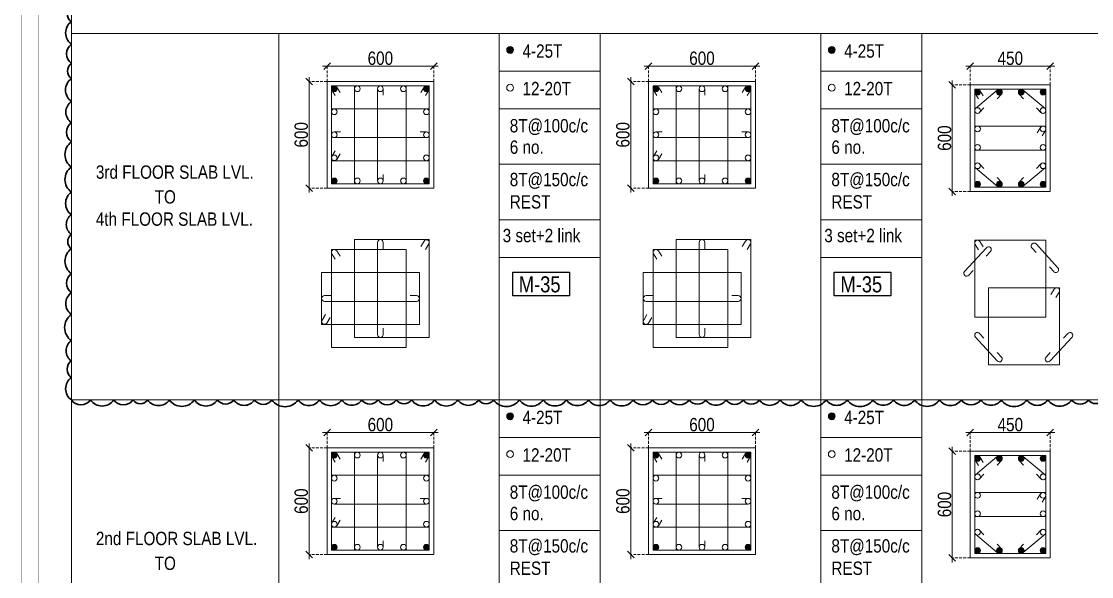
# Model space of a CAD drawing. Header units: millimetres. Extents: x 1112055 to 3390982, y -148532 to 766891.
# Drawn here: x 2078168 to 2102236, y 74417 to 86903 of the extents above; entities that cross this region are included whole.
import ezdxf
from ezdxf.enums import TextEntityAlignment as Align

# ---------------------------------------------------------------- set-up
doc = ezdxf.new("R2010")
doc.units = ezdxf.units.MM
doc.header["$PDMODE"] = 35
doc.header["$PDSIZE"] = -25
doc.linetypes.add('DASHED2', pattern=[0.375, 0.25, -0.125])
doc.linetypes.add('Hidden', pattern=[9.525, 6.35, -3.175])
for name, color, linetype, lineweight in [('B COL. SIZE DIM', 220, 'Continuous', 25), ('B COLSCH', 204, 'Continuous', 20), ('B COLUMN', 1, 'Hidden', 9), ('B STEEL', 34, 'Continuous', 15), ('B TITLE BLOCK', 250, 'Continuous', 0)]:
    doc.layers.add(name, color=color, linetype=linetype, lineweight=lineweight)
doc.layers.add('B TEXT', color=7, linetype='Continuous')
doc.styles.add('dim inside', font='romans.shx', dxfattribs={"width": 0.8, "height": 125})
doc.styles.add('SWINC', font='swissc.ttf')
doc.dimstyles.new('dim inside', dxfattribs={"dimtxt": 125, "dimasz": 100, "dimexe": 0, "dimexo": 0, "dimgap": 10, "dimtad": 0, "dimdec": 0, "dimzin": 0, "dimdsep": 46, "dimtxsty": 'dim inside', "dimblk": 'SMALL', "dimcen": 0.09, "dimadec": 0, "dimazin": 0, "dimtfac": 1, "dimtdec": 0, "dimtofl": 0, "dimtmove": 0, "dimatfit": 3, "dimfxl": 1, "dimtolj": 1, "dimtzin": 0, "dimarcsym": 2})

# ---------------------------------------------------------------- blocks, each defined once
blk = doc.blocks.new('_Oblique')
at = {"color": 0, "linetype": 'ByBlock', "lineweight": -2}
blk.add_line((-0.5, -0.5), (0.5, 0.5), dxfattribs=at)
blk = doc.blocks.new('*D3774')
at = {"layer": 'B COL. SIZE DIM', "color": 250, "lineweight": 9, "ltscale": 250, "transparency": 16777216}
blk.add_line((2084941, 77658), (2087541, 77658), dxfattribs=at)
at = {"layer": 'B COL. SIZE DIM', "color": 250, "linetype": 'DASHED2', "lineweight": 9, "ltscale": 250, "transparency": 16777216}
for p, q in [((2085041, 77313), (2085041, 77658)), ((2087441, 77313), (2087441, 77658))]:
    blk.add_line(p, q, dxfattribs=at)
at = {"layer": 'Defpoints', "color": 0, "transparency": 16777216}
for p in [(2087441, 77658), (2085041, 77313), (2087441, 77313)]:
    blk.add_point(p, dxfattribs=at)
at = {"layer": 'B COL. SIZE DIM', "color": 250, "lineweight": 9, "transparency": 16777216, "xscale": 150, "yscale": 150, "zscale": 150, "rotation": 180}
blk.add_blockref('_Oblique', (2085041, 77658), dxfattribs=at)
at = {"layer": 'B COL. SIZE DIM', "color": 250, "lineweight": 9, "transparency": 16777216, "xscale": 150, "yscale": 150, "zscale": 150}
blk.add_blockref('_Oblique', (2087441, 77658), dxfattribs=at)
at = {"layer": 'B COL. SIZE DIM', "color": 6, "transparency": 16777216, "insert": (2086241, 77833), "char_height": 300, "attachment_point": 5, "style": 'SWINC'}
blk.add_mtext('\\A1;600', dxfattribs=at)
blk = doc.blocks.new('*D3775')
at = {"layer": 'B COL. SIZE DIM', "color": 250, "lineweight": 9, "ltscale": 250, "transparency": 16777216}
blk.add_line((2084637, 77413), (2084637, 74813), dxfattribs=at)
at = {"layer": 'B COL. SIZE DIM', "color": 250, "linetype": 'DASHED2', "lineweight": 9, "ltscale": 250, "transparency": 16777216}
for p, q in [((2085041, 77313), (2084637, 77313)), ((2085041, 74913), (2084637, 74913))]:
    blk.add_line(p, q, dxfattribs=at)
at = {"layer": 'Defpoints', "color": 0, "transparency": 16777216}
for p in [(2085041, 77313), (2084637, 74913), (2085041, 74913)]:
    blk.add_point(p, dxfattribs=at)
at = {"layer": 'B COL. SIZE DIM', "color": 250, "lineweight": 9, "transparency": 16777216, "xscale": 150, "yscale": 150, "zscale": 150}
for p, rotation in [((2084637, 77313), 90), ((2084637, 74913), 270)]:
    blk.add_blockref('_Oblique', p, dxfattribs=dict(at, rotation=rotation))
at = {"layer": 'B COL. SIZE DIM', "color": 6, "transparency": 16777216, "insert": (2084462, 76113), "char_height": 300, "attachment_point": 5, "rotation": 90, "style": 'SWINC'}
blk.add_mtext('\\A1;600', dxfattribs=at)
blk = doc.blocks.new('*D3786')
at = {"layer": 'B COL. SIZE DIM', "color": 250, "lineweight": 9, "ltscale": 250, "transparency": 16777216}
blk.add_line((2092174, 77658), (2094774, 77658), dxfattribs=at)
at = {"layer": 'B COL. SIZE DIM', "color": 250, "linetype": 'DASHED2', "lineweight": 9, "ltscale": 250, "transparency": 16777216}
for p, q in [((2092274, 77313), (2092274, 77658)), ((2094674, 77313), (2094674, 77658))]:
    blk.add_line(p, q, dxfattribs=at)
at = {"layer": 'Defpoints', "color": 0, "transparency": 16777216}
for p in [(2094674, 77658), (2092274, 77313), (2094674, 77313)]:
    blk.add_point(p, dxfattribs=at)
at = {"layer": 'B COL. SIZE DIM', "color": 250, "lineweight": 9, "transparency": 16777216, "xscale": 150, "yscale": 150, "zscale": 150, "rotation": 180}
blk.add_blockref('_Oblique', (2092274, 77658), dxfattribs=at)
at = {"layer": 'B COL. SIZE DIM', "color": 250, "lineweight": 9, "transparency": 16777216, "xscale": 150, "yscale": 150, "zscale": 150}
blk.add_blockref('_Oblique', (2094674, 77658), dxfattribs=at)
at = {"layer": 'B COL. SIZE DIM', "color": 6, "transparency": 16777216, "insert": (2093474, 77833), "char_height": 300, "attachment_point": 5, "style": 'SWINC'}
blk.add_mtext('\\A1;600', dxfattribs=at)
blk = doc.blocks.new('*D3787')
at = {"layer": 'B COL. SIZE DIM', "color": 250, "lineweight": 9, "ltscale": 250, "transparency": 16777216}
blk.add_line((2091871, 77413), (2091871, 74813), dxfattribs=at)
at = {"layer": 'B COL. SIZE DIM', "color": 250, "linetype": 'DASHED2', "lineweight": 9, "ltscale": 250, "transparency": 16777216}
for p, q in [((2092274, 77313), (2091871, 77313)), ((2092274, 74913), (2091871, 74913))]:
    blk.add_line(p, q, dxfattribs=at)
at = {"layer": 'Defpoints', "color": 0, "transparency": 16777216}
for p in [(2092274, 77313), (2091871, 74913), (2092274, 74913)]:
    blk.add_point(p, dxfattribs=at)
at = {"layer": 'B COL. SIZE DIM', "color": 250, "lineweight": 9, "transparency": 16777216, "xscale": 150, "yscale": 150, "zscale": 150}
for p, rotation in [((2091871, 77313), 90), ((2091871, 74913), 270)]:
    blk.add_blockref('_Oblique', p, dxfattribs=dict(at, rotation=rotation))
at = {"layer": 'B COL. SIZE DIM', "color": 6, "transparency": 16777216, "insert": (2091696, 76113), "char_height": 300, "attachment_point": 5, "rotation": 90, "style": 'SWINC'}
blk.add_mtext('\\A1;600', dxfattribs=at)
blk = doc.blocks.new('*D3794')
at = {"layer": 'B COL. SIZE DIM', "color": 250, "lineweight": 9, "ltscale": 250, "transparency": 16777216}
blk.add_line((2099408, 77658), (2101408, 77658), dxfattribs=at)
at = {"layer": 'B COL. SIZE DIM', "color": 250, "linetype": 'DASHED2', "lineweight": 9, "ltscale": 250, "transparency": 16777216}
for p, q in [((2099508, 77238), (2099508, 77658)), ((2101308, 77238), (2101308, 77658))]:
    blk.add_line(p, q, dxfattribs=at)
at = {"layer": 'Defpoints', "color": 0, "transparency": 16777216}
for p in [(2101308, 77658), (2099508, 77238), (2101308, 77238)]:
    blk.add_point(p, dxfattribs=at)
at = {"layer": 'B COL. SIZE DIM', "color": 250, "lineweight": 9, "transparency": 16777216, "xscale": 150, "yscale": 150, "zscale": 150, "rotation": 180}
blk.add_blockref('_Oblique', (2099508, 77658), dxfattribs=at)
at = {"layer": 'B COL. SIZE DIM', "color": 250, "lineweight": 9, "transparency": 16777216, "xscale": 150, "yscale": 150, "zscale": 150}
blk.add_blockref('_Oblique', (2101308, 77658), dxfattribs=at)
at = {"layer": 'B COL. SIZE DIM', "color": 6, "transparency": 16777216, "insert": (2100408, 77833), "char_height": 300, "attachment_point": 5, "style": 'SWINC'}
blk.add_mtext('\\A1;450', dxfattribs=at)
blk = doc.blocks.new('*D3795')
at = {"layer": 'B COL. SIZE DIM', "color": 250, "lineweight": 9, "ltscale": 250, "transparency": 16777216}
blk.add_line((2099104, 77338), (2099104, 74738), dxfattribs=at)
at = {"layer": 'B COL. SIZE DIM', "color": 250, "linetype": 'DASHED2', "lineweight": 9, "ltscale": 250, "transparency": 16777216}
for p, q in [((2099508, 77238), (2099104, 77238)), ((2099508, 74838), (2099104, 74838))]:
    blk.add_line(p, q, dxfattribs=at)
at = {"layer": 'Defpoints', "color": 0, "transparency": 16777216}
for p in [(2099508, 77238), (2099104, 74838), (2099508, 74838)]:
    blk.add_point(p, dxfattribs=at)
at = {"layer": 'B COL. SIZE DIM', "color": 250, "lineweight": 9, "transparency": 16777216, "xscale": 150, "yscale": 150, "zscale": 150}
for p, rotation in [((2099104, 77238), 90), ((2099104, 74838), 270)]:
    blk.add_blockref('_Oblique', p, dxfattribs=dict(at, rotation=rotation))
at = {"layer": 'B COL. SIZE DIM', "color": 6, "transparency": 16777216, "insert": (2098929, 76038), "char_height": 300, "attachment_point": 5, "rotation": 90, "style": 'SWINC'}
blk.add_mtext('\\A1;600', dxfattribs=at)
blk = doc.blocks.new('*D3612')
at = {"layer": 'B COL. SIZE DIM', "color": 250, "lineweight": 9, "ltscale": 250, "transparency": 16777216}
blk.add_line((2084941, 85898), (2087541, 85898), dxfattribs=at)
at = {"layer": 'B COL. SIZE DIM', "color": 250, "linetype": 'DASHED2', "lineweight": 9, "ltscale": 250, "transparency": 16777216}
for p, q in [((2085041, 85553), (2085041, 85898)), ((2087441, 85553), (2087441, 85898))]:
    blk.add_line(p, q, dxfattribs=at)
at = {"layer": 'Defpoints', "color": 0, "transparency": 16777216}
for p in [(2087441, 85898), (2085041, 85553), (2087441, 85553)]:
    blk.add_point(p, dxfattribs=at)
at = {"layer": 'B COL. SIZE DIM', "color": 250, "lineweight": 9, "transparency": 16777216, "xscale": 150, "yscale": 150, "zscale": 150, "rotation": 180}
blk.add_blockref('_Oblique', (2085041, 85898), dxfattribs=at)
at = {"layer": 'B COL. SIZE DIM', "color": 250, "lineweight": 9, "transparency": 16777216, "xscale": 150, "yscale": 150, "zscale": 150}
blk.add_blockref('_Oblique', (2087441, 85898), dxfattribs=at)
at = {"layer": 'B COL. SIZE DIM', "color": 6, "transparency": 16777216, "insert": (2086241, 86073), "char_height": 300, "attachment_point": 5, "style": 'SWINC'}
blk.add_mtext('\\A1;600', dxfattribs=at)
blk = doc.blocks.new('*D3613')
at = {"layer": 'B COL. SIZE DIM', "color": 250, "lineweight": 9, "ltscale": 250, "transparency": 16777216}
blk.add_line((2084637, 85653), (2084637, 83053), dxfattribs=at)
at = {"layer": 'B COL. SIZE DIM', "color": 250, "linetype": 'DASHED2', "lineweight": 9, "ltscale": 250, "transparency": 16777216}
for p, q in [((2085041, 85553), (2084637, 85553)), ((2085041, 83153), (2084637, 83153))]:
    blk.add_line(p, q, dxfattribs=at)
at = {"layer": 'Defpoints', "color": 0, "transparency": 16777216}
for p in [(2085041, 85553), (2084637, 83153), (2085041, 83153)]:
    blk.add_point(p, dxfattribs=at)
at = {"layer": 'B COL. SIZE DIM', "color": 250, "lineweight": 9, "transparency": 16777216, "xscale": 150, "yscale": 150, "zscale": 150}
for p, rotation in [((2084637, 85553), 90), ((2084637, 83153), 270)]:
    blk.add_blockref('_Oblique', p, dxfattribs=dict(at, rotation=rotation))
at = {"layer": 'B COL. SIZE DIM', "color": 6, "transparency": 16777216, "insert": (2084462, 84353), "char_height": 300, "attachment_point": 5, "rotation": 90, "style": 'SWINC'}
blk.add_mtext('\\A1;600', dxfattribs=at)
blk = doc.blocks.new('*D3614')
at = {"layer": 'B COL. SIZE DIM', "color": 250, "lineweight": 9, "ltscale": 250, "transparency": 16777216}
blk.add_line((2092174, 85898), (2094774, 85898), dxfattribs=at)
at = {"layer": 'B COL. SIZE DIM', "color": 250, "linetype": 'DASHED2', "lineweight": 9, "ltscale": 250, "transparency": 16777216}
for p, q in [((2092274, 85553), (2092274, 85898)), ((2094674, 85553), (2094674, 85898))]:
    blk.add_line(p, q, dxfattribs=at)
at = {"layer": 'Defpoints', "color": 0, "transparency": 16777216}
for p in [(2094674, 85898), (2092274, 85553), (2094674, 85553)]:
    blk.add_point(p, dxfattribs=at)
at = {"layer": 'B COL. SIZE DIM', "color": 250, "lineweight": 9, "transparency": 16777216, "xscale": 150, "yscale": 150, "zscale": 150, "rotation": 180}
blk.add_blockref('_Oblique', (2092274, 85898), dxfattribs=at)
at = {"layer": 'B COL. SIZE DIM', "color": 250, "lineweight": 9, "transparency": 16777216, "xscale": 150, "yscale": 150, "zscale": 150}
blk.add_blockref('_Oblique', (2094674, 85898), dxfattribs=at)
at = {"layer": 'B COL. SIZE DIM', "color": 6, "transparency": 16777216, "insert": (2093474, 86073), "char_height": 300, "attachment_point": 5, "style": 'SWINC'}
blk.add_mtext('\\A1;600', dxfattribs=at)
blk = doc.blocks.new('*D3615')
at = {"layer": 'B COL. SIZE DIM', "color": 250, "lineweight": 9, "ltscale": 250, "transparency": 16777216}
blk.add_line((2091871, 85653), (2091871, 83053), dxfattribs=at)
at = {"layer": 'B COL. SIZE DIM', "color": 250, "linetype": 'DASHED2', "lineweight": 9, "ltscale": 250, "transparency": 16777216}
for p, q in [((2092274, 85553), (2091871, 85553)), ((2092274, 83153), (2091871, 83153))]:
    blk.add_line(p, q, dxfattribs=at)
at = {"layer": 'Defpoints', "color": 0, "transparency": 16777216}
for p in [(2092274, 85553), (2091871, 83153), (2092274, 83153)]:
    blk.add_point(p, dxfattribs=at)
at = {"layer": 'B COL. SIZE DIM', "color": 250, "lineweight": 9, "transparency": 16777216, "xscale": 150, "yscale": 150, "zscale": 150}
for p, rotation in [((2091871, 85553), 90), ((2091871, 83153), 270)]:
    blk.add_blockref('_Oblique', p, dxfattribs=dict(at, rotation=rotation))
at = {"layer": 'B COL. SIZE DIM', "color": 6, "transparency": 16777216, "insert": (2091696, 84353), "char_height": 300, "attachment_point": 5, "rotation": 90, "style": 'SWINC'}
blk.add_mtext('\\A1;600', dxfattribs=at)
blk = doc.blocks.new('*D3616')
at = {"layer": 'B COL. SIZE DIM', "color": 250, "lineweight": 9, "ltscale": 250, "transparency": 16777216}
blk.add_line((2099408, 85898), (2101408, 85898), dxfattribs=at)
at = {"layer": 'B COL. SIZE DIM', "color": 250, "linetype": 'DASHED2', "lineweight": 9, "ltscale": 250, "transparency": 16777216}
for p, q in [((2099508, 85478), (2099508, 85898)), ((2101308, 85478), (2101308, 85898))]:
    blk.add_line(p, q, dxfattribs=at)
at = {"layer": 'Defpoints', "color": 0, "transparency": 16777216}
for p in [(2101308, 85898), (2099508, 85478), (2101308, 85478)]:
    blk.add_point(p, dxfattribs=at)
at = {"layer": 'B COL. SIZE DIM', "color": 250, "lineweight": 9, "transparency": 16777216, "xscale": 150, "yscale": 150, "zscale": 150, "rotation": 180}
blk.add_blockref('_Oblique', (2099508, 85898), dxfattribs=at)
at = {"layer": 'B COL. SIZE DIM', "color": 250, "lineweight": 9, "transparency": 16777216, "xscale": 150, "yscale": 150, "zscale": 150}
blk.add_blockref('_Oblique', (2101308, 85898), dxfattribs=at)
at = {"layer": 'B COL. SIZE DIM', "color": 6, "transparency": 16777216, "insert": (2100408, 86073), "char_height": 300, "attachment_point": 5, "style": 'SWINC'}
blk.add_mtext('\\A1;450', dxfattribs=at)
blk = doc.blocks.new('*D3617')
at = {"layer": 'B COL. SIZE DIM', "color": 250, "lineweight": 9, "ltscale": 250, "transparency": 16777216}
blk.add_line((2099104, 85578), (2099104, 82978), dxfattribs=at)
at = {"layer": 'B COL. SIZE DIM', "color": 250, "linetype": 'DASHED2', "lineweight": 9, "ltscale": 250, "transparency": 16777216}
for p, q in [((2099508, 85478), (2099104, 85478)), ((2099508, 83078), (2099104, 83078))]:
    blk.add_line(p, q, dxfattribs=at)
at = {"layer": 'Defpoints', "color": 0, "transparency": 16777216}
for p in [(2099508, 85478), (2099104, 83078), (2099508, 83078)]:
    blk.add_point(p, dxfattribs=at)
at = {"layer": 'B COL. SIZE DIM', "color": 250, "lineweight": 9, "transparency": 16777216, "xscale": 150, "yscale": 150, "zscale": 150}
for p, rotation in [((2099104, 85478), 90), ((2099104, 83078), 270)]:
    blk.add_blockref('_Oblique', p, dxfattribs=dict(at, rotation=rotation))
at = {"layer": 'B COL. SIZE DIM', "color": 6, "transparency": 16777216, "insert": (2098929, 84278), "char_height": 300, "attachment_point": 5, "rotation": 90, "style": 'SWINC'}
blk.add_mtext('\\A1;600', dxfattribs=at)

msp = doc.modelspace()

# ---------------------------------------------------------------- hatches: boundary and pattern name
at = {"layer": 'B STEEL', "lineweight": 9, "ltscale": 0.5}
h = msp.add_hatch(color=34, dxfattribs=at)
edge = h.paths.add_edge_path()
edge.add_arc((2089159.3, 86262), 76.8, 0, 360)
h = msp.add_hatch(color=34, dxfattribs=at)
edge = h.paths.add_edge_path()
edge.add_arc((2096392.8, 86262), 76.8, 0, 360)
h = msp.add_hatch(color=34, dxfattribs=at)
edge = h.paths.add_edge_path()
edge.add_arc((2085204.9, 85388.8), 64, 0, 360)
h = msp.add_hatch(color=34, dxfattribs=at)
edge = h.paths.add_edge_path()
edge.add_arc((2087276.9, 85388.8), 64, 180, 540, ccw=False)
h = msp.add_hatch(color=34, dxfattribs=at)
edge = h.paths.add_edge_path()
edge.add_arc((2092438.4, 85388.8), 64, 0, 360)
h = msp.add_hatch(color=34, dxfattribs=at)
edge = h.paths.add_edge_path()
edge.add_arc((2094510.4, 85388.8), 64, 180, 540, ccw=False)
h = msp.add_hatch(color=34, dxfattribs=at)
edge = h.paths.add_edge_path()
edge.add_arc((2099672, 85313.8), 64, 0, 360)
h = msp.add_hatch(color=34, dxfattribs=at)
edge = h.paths.add_edge_path()
edge.add_arc((2100162.6, 85313.8), 64, 180, 540, ccw=False)
h = msp.add_hatch(color=34, dxfattribs=at)
edge = h.paths.add_edge_path()
edge.add_arc((2100653.3, 85313.8), 64, 180, 540, ccw=False)
h = msp.add_hatch(color=34, dxfattribs=at)
edge = h.paths.add_edge_path()
edge.add_arc((2101144, 85313.8), 64, 180, 540, ccw=False)
h = msp.add_hatch(color=34, dxfattribs=at)
edge = h.paths.add_edge_path()
edge.add_arc((2085204.9, 83316.8), 64, 0, 360, ccw=False)
h = msp.add_hatch(color=34, dxfattribs=at)
edge = h.paths.add_edge_path()
edge.add_arc((2087276.9, 83316.8), 64, -180, 180)
h = msp.add_hatch(color=34, dxfattribs=at)
edge = h.paths.add_edge_path()
edge.add_arc((2092438.4, 83316.8), 64, 0, 360, ccw=False)
h = msp.add_hatch(color=34, dxfattribs=at)
edge = h.paths.add_edge_path()
edge.add_arc((2094510.4, 83316.8), 64, -180, 180)
h = msp.add_hatch(color=34, dxfattribs=at)
edge = h.paths.add_edge_path()
edge.add_arc((2099672, 83241.8), 64, 0, 360, ccw=False)
h = msp.add_hatch(color=34, dxfattribs=at)
edge = h.paths.add_edge_path()
edge.add_arc((2100162.6, 83241.8), 64, -180, 180)
h = msp.add_hatch(color=34, dxfattribs=at)
edge = h.paths.add_edge_path()
edge.add_arc((2100653.3, 83241.8), 64, -180, 180)
h = msp.add_hatch(color=34, dxfattribs=at)
edge = h.paths.add_edge_path()
edge.add_arc((2101144, 83241.8), 64, -180, 180)
h = msp.add_hatch(color=34, dxfattribs=at)
edge = h.paths.add_edge_path()
edge.add_arc((2089159.3, 78022.1), 76.8, 0, 360)
h = msp.add_hatch(color=34, dxfattribs=at)
edge = h.paths.add_edge_path()
edge.add_arc((2096392.8, 78022.1), 76.8, 0, 360)
h = msp.add_hatch(color=34, dxfattribs=at)
edge = h.paths.add_edge_path()
edge.add_arc((2085204.9, 77148.9), 64, 0, 360)
h = msp.add_hatch(color=34, dxfattribs=at)
edge = h.paths.add_edge_path()
edge.add_arc((2087276.9, 77148.9), 64, 180, 540, ccw=False)
h = msp.add_hatch(color=34, dxfattribs=at)
edge = h.paths.add_edge_path()
edge.add_arc((2092438.4, 77148.9), 64, 0, 360)
h = msp.add_hatch(color=34, dxfattribs=at)
edge = h.paths.add_edge_path()
edge.add_arc((2094510.4, 77148.9), 64, 180, 540, ccw=False)
h = msp.add_hatch(color=34, dxfattribs=at)
edge = h.paths.add_edge_path()
edge.add_arc((2099672, 77073.9), 64, 0, 360)
h = msp.add_hatch(color=34, dxfattribs=at)
edge = h.paths.add_edge_path()
edge.add_arc((2100162.6, 77073.9), 64, 180, 540, ccw=False)
h = msp.add_hatch(color=34, dxfattribs=at)
edge = h.paths.add_edge_path()
edge.add_arc((2100653.3, 77073.9), 64, 180, 540, ccw=False)
h = msp.add_hatch(color=34, dxfattribs=at)
edge = h.paths.add_edge_path()
edge.add_arc((2101144, 77073.9), 64, 180, 540, ccw=False)
h = msp.add_hatch(color=34, dxfattribs=at)
edge = h.paths.add_edge_path()
edge.add_arc((2085204.9, 75077), 64, 0, 360, ccw=False)
h = msp.add_hatch(color=34, dxfattribs=at)
edge = h.paths.add_edge_path()
edge.add_arc((2087276.9, 75077), 64, -180, 180)
h = msp.add_hatch(color=34, dxfattribs=at)
edge = h.paths.add_edge_path()
edge.add_arc((2092438.4, 75077), 64, 0, 360, ccw=False)
h = msp.add_hatch(color=34, dxfattribs=at)
edge = h.paths.add_edge_path()
edge.add_arc((2094510.4, 75077), 64, -180, 180)
h = msp.add_hatch(color=34, dxfattribs=at)
edge = h.paths.add_edge_path()
edge.add_arc((2099672, 75002), 64, 0, 360, ccw=False)
h = msp.add_hatch(color=34, dxfattribs=at)
edge = h.paths.add_edge_path()
edge.add_arc((2100162.6, 75002), 64, -180, 180)
h = msp.add_hatch(color=34, dxfattribs=at)
edge = h.paths.add_edge_path()
edge.add_arc((2100653.3, 75002), 64, -180, 180)
h = msp.add_hatch(color=34, dxfattribs=at)
edge = h.paths.add_edge_path()
edge.add_arc((2101144, 75002), 64, -180, 180)

# ---------------------------------------------------------------- linework, layer by layer
at = {"color": 2, "lineweight": 30}
msp.add_lwpolyline([(2102484.6, 78390.4, -0.5205671), (2102166.2, 78390.4, -0.5205671), (2101790.9, 78390.4, -0.5205671), (2101250.6, 78390.4, -0.5205671), (2100778.7, 78390.4, -0.5205671), (2100206, 78390.4, -0.5205671), (2099744.2, 78390.4, -0.5205671), (2099307.6, 78390.4, -0.5205671), (2098815.2, 78390.4, -0.5205671), (2098258, 78390.4, -0.5205671), (2097781.2, 78390.4, -0.5205671), (2097320, 78390.4, -0.5205671), (2096739.9, 78390.4, -0.5205671), (2096265.3, 78390.4, -0.5205671), (2095706.6, 78390.4, -0.5205671), (2095230.5, 78390.4, -0.5205671), (2094763.6, 78390.4, -0.5205671), (2094402.4, 78390.4, -0.5205671), (2094017.3, 78390.4, -0.5205671), (2093557.9, 78390.4, -0.5205671), (2093186.1, 78390.4, -0.5205671), (2092753.8, 78390.4, -0.5205671), (2092359.2, 78390.4, -0.5205671), (2091927.8, 78390.4, -0.5205671), (2091408, 78390.4, -0.5205671), (2090919.1, 78390.4, -0.5205671), (2090424.6, 78390.4, -0.5205671), (2089905.7, 78390.4, -0.5205671), (2089365.9, 78390.4, -0.5205671), (2088786.9, 78390.4, -0.5205671), (2088452.4, 78390.4, -0.5205671), (2087985.5, 78390.4, -0.5205671), (2087460.9, 78390.4, -0.5205671), (2086944.4, 78390.4, -0.5205671), (2086601.4, 78390.4, -0.5205671), (2086184.4, 78390.4, -0.5205671), (2085824.2, 78390.4, -0.5205671), (2085372.9, 78390.4, -0.5205671), (2084874.8, 78390.4, -0.5205671), (2084391, 78390.4, -0.5205671), (2083801.7, 78390.4, -0.5205671), (2083413, 78390.4, -0.5205671), (2082940.3, 78390.4, -0.5205671), (2082580, 78390.4, -0.5205671), (2082055.9, 78390.4, -0.5205671), (2081497.9, 78390.4, -0.5205671), (2081005.1, 78390.4, -0.5205671), (2080676.1, 78390.4, -0.5205671), (2080246.6, 78390.4, -0.5205671), (2079720.8, 78390.4, -0.5205671), (2079293.2, 78390.4, -0.5205671), (2079293.2, 78893.7, -0.5205671), (2079293.2, 79266.2, -0.5205671), (2079293.2, 79724.2, -0.5205671), (2079293.2, 80312.4, -0.5205671), (2079293.2, 80803.6, -0.5205671), (2079293.2, 81229.6, -0.5205671), (2079293.2, 81790.1, -0.5205671), (2079293.2, 82113, -0.5205671), (2079293.2, 82557.4, -0.5205671), (2079293.2, 83064, -0.5205671), (2079293.2, 83627.7, -0.5205671), (2079293.2, 84193.9, -0.5205671), (2079293.2, 84625.1, -0.5205671), (2079293.2, 85104.8, -0.5205671), (2079293.2, 85616.3, -0.5205671), (2079293.2, 85959.3, -0.5205671), (2079293.2, 86392.1, -0.5205671), (2079293.2, 86894.8, -0.5205671), (2079293.2, 87264.2, -0.5205671)], format="xyb", dxfattribs=at)
at = {"layer": 'B COLSCH', "color": 250, "lineweight": 0}
for p, q in [((2079293.2, 87949.3), (2079293.2, 21698.7)), ((2079293.2, 86630.3), (2221391.2, 86630.3)), ((2083953.8, 86630.3), (2083953.8, 21698.7)), ((2088913, 86630.3), (2088913, 28951.4)), ((2091187.4, 86630.3), (2091187.4, 21698.7)), ((2096146.5, 86630.3), (2096146.5, 28951.4)), ((2098420.9, 86630.3), (2098420.9, 21698.7)), ((2088913, 85785.3), (2091187.4, 85785.3)), ((2096146.5, 85785.3), (2098420.9, 85785.3)), ((2088913, 84940.3), (2091187.4, 84940.3)), ((2096146.5, 84940.3), (2098420.9, 84940.3)), ((2088913, 83690.5), (2091187.4, 83690.5)), ((2096146.5, 83690.5), (2098420.9, 83690.5)), ((2088913, 82440.7), (2091187.4, 82440.7)), ((2096146.5, 82440.7), (2098420.9, 82440.7)), ((2088913, 81595.7), (2091187.4, 81595.7)), ((2096146.5, 81595.7), (2098420.9, 81595.7)), ((2079293.2, 78390.4), (2221391.2, 78390.4)), ((2088913, 77545.4), (2091187.4, 77545.4)), ((2096146.5, 77545.4), (2098420.9, 77545.4)), ((2088913, 76700.4), (2091187.4, 76700.4)), ((2096146.5, 76700.4), (2098420.9, 76700.4)), ((2088913, 75450.7), (2091187.4, 75450.7)), ((2096146.5, 75450.7), (2098420.9, 75450.7))]:
    msp.add_line(p, q, dxfattribs=at)
at = {"layer": 'B COLUMN', "color": 1, "linetype": 'ByBlock', "lineweight": 20}
for points in [[(2085040.9, 83152.8), (2087440.9, 83152.8), (2087440.9, 85552.8), (2085040.9, 85552.8)], [(2092274.4, 83152.8), (2094674.4, 83152.8), (2094674.4, 85552.8), (2092274.4, 85552.8)], [(2099508, 83077.8), (2101308, 83077.8), (2101308, 85477.8), (2099508, 85477.8)], [(2085040.9, 74913), (2087440.9, 74913), (2087440.9, 77313), (2085040.9, 77313)], [(2092274.4, 74913), (2094674.4, 74913), (2094674.4, 77313), (2092274.4, 77313)], [(2099508, 74838), (2101308, 74838), (2101308, 77238), (2099508, 77238)]]:
    msp.add_lwpolyline(points, close=True, dxfattribs=at)
at = {"layer": 'B STEEL', "color": 34, "lineweight": 9, "ltscale": 0.5}
for points in [[(2085225.1, 85233.7), (2085150.4, 85355.2, -1), (2085259.4, 85422.3), (2085334.2, 85300.9)], [(2086304.9, 83459.5), (2086304.9, 83316.8, -1), (2086176.9, 83316.8), (2086176.9, 85388.8, -1), (2086304.9, 85388.8), (2086304.9, 85246.1)], [(2087256.6, 85233.7), (2087331.4, 85355.2, 1), (2087222.3, 85422.3), (2087147.6, 85300.9)], [(2092458.7, 85233.7), (2092383.9, 85355.2, -1), (2092493, 85422.3), (2092567.7, 85300.9)], [(2093538.4, 83459.5), (2093538.4, 83316.8, -1), (2093410.4, 83316.8), (2093410.4, 85388.8, -1), (2093538.4, 85388.8), (2093538.4, 85246.1)], [(2094490.2, 85233.7), (2094564.9, 85355.2, 1), (2094455.9, 85422.3), (2094381.1, 85300.9)], [(2099692.2, 85158.7), (2099617.5, 85280.2, -1), (2099726.5, 85347.3), (2099801.3, 85225.9)], [(2099815.6, 84961.2), (2099719.1, 84856.1, -1), (2099624.8, 84942.7), (2100115.5, 85357.1, -1), (2100209.8, 85270.5), (2100113.3, 85165.4)], [(2101000.3, 84961.2), (2101096.8, 84856.1, 1), (2101191.1, 84942.7), (2100700.5, 85357.1, 1), (2100606.1, 85270.5), (2100702.6, 85165.4)], [(2101123.7, 84330), (2101198.5, 84451.4, 1), (2101089.4, 84518.5), (2101014.7, 84397.1)], [(2087134.2, 84416.8), (2087276.9, 84416.8, -1), (2087276.9, 84288.8), (2085204.9, 84288.8, -1), (2085204.9, 84416.8), (2085347.5, 84416.8)], [(2094367.8, 84416.8), (2094510.4, 84416.8, -1), (2094510.4, 84288.8), (2092438.4, 84288.8, -1), (2092438.4, 84416.8), (2092581.1, 84416.8)], [(2085225.1, 83989.8), (2085150.4, 83868.4, 1), (2085259.4, 83801.3), (2085334.2, 83922.7)], [(2092458.7, 83989.8), (2092383.9, 83868.4, 1), (2092493, 83801.3), (2092567.7, 83922.7)], [(2099815.6, 83594.4), (2099719.1, 83699.5, 1), (2099624.8, 83612.9), (2100115.5, 83198.5, 1), (2100209.8, 83285.1), (2100113.3, 83390.2)], [(2101000.3, 83594.4), (2101096.8, 83699.5, -1), (2101191.1, 83612.9), (2100700.5, 83198.5, -1), (2100606.1, 83285.1), (2100702.6, 83390.2)], [(2086304.9, 80001.7), (2086304.9, 79859, -1), (2086176.9, 79859), (2086176.9, 81931, -1), (2086304.9, 81931), (2086304.9, 81788.4)], [(2087256.6, 81776), (2087331.4, 81897.4, 1), (2087222.3, 81964.6), (2087147.6, 81843.1)], [(2093538.4, 80001.7), (2093538.4, 79859, -1), (2093410.4, 79859), (2093410.4, 81931, -1), (2093538.4, 81931), (2093538.4, 81788.4)], [(2094490.2, 81776), (2094564.9, 81897.4, 1), (2094455.9, 81964.6), (2094381.1, 81843.1)], [(2099570.3, 81298), (2099473.8, 81192.9, -1), (2099379.5, 81279.5), (2099870.2, 81813.9, -1), (2099964.5, 81727.3), (2099868, 81622.2)], [(2099692.2, 81762.9), (2099617.5, 81884.4, -1), (2099726.5, 81951.5), (2099801.3, 81830)], [(2101288.1, 81381.7), (2101384.5, 81276.6, 1), (2101478.9, 81363.2), (2100988.2, 81897.6, 1), (2100893.9, 81811), (2100990.4, 81705.9)], [(2085225.1, 81552.9), (2085150.4, 81674.4, -1), (2085259.4, 81741.5), (2085334.2, 81620)], [(2092458.7, 81552.9), (2092383.9, 81674.4, -1), (2092493, 81741.5), (2092567.7, 81620)], [(2101432.3, 80694.1), (2101507, 80815.6, 1), (2101398, 80882.7), (2101323.2, 80761.2)], [(2086912.9, 80736), (2087055.6, 80736, -1), (2087055.6, 80607.9), (2084983.6, 80607.9, -1), (2084983.6, 80736), (2085126.3, 80736)], [(2094146.5, 80736), (2094289.1, 80736, -1), (2094289.1, 80607.9), (2092217.2, 80607.9, -1), (2092217.2, 80736), (2092359.8, 80736)], [(2085003.9, 80309), (2084929.1, 80187.5, 1), (2085038.1, 80120.4), (2085112.9, 80241.9)], [(2092237.4, 80309), (2092162.6, 80187.5, 1), (2092271.7, 80120.4), (2092346.5, 80241.9)], [(2099815.6, 79782.3), (2099719.1, 79887.3, 1), (2099624.8, 79800.7), (2100115.5, 79266.3, 1), (2100209.8, 79352.9), (2100113.3, 79458)], [(2101605.8, 79782.3), (2101702.3, 79887.3, -1), (2101796.6, 79800.7), (2101306, 79266.3, -1), (2101211.7, 79352.9), (2101308.1, 79458)], [(2085225.1, 76993.9), (2085150.4, 77115.4, -1), (2085259.4, 77182.5), (2085334.2, 77061)], [(2086304.9, 75219.6), (2086304.9, 75077, -1), (2086176.9, 75077), (2086176.9, 77148.9, -1), (2086304.9, 77148.9), (2086304.9, 77006.3)], [(2087256.6, 76993.9), (2087331.4, 77115.4, 1), (2087222.3, 77182.5), (2087147.6, 77061)], [(2092458.7, 76993.9), (2092383.9, 77115.4, -1), (2092493, 77182.5), (2092567.7, 77061)], [(2093538.4, 75219.6), (2093538.4, 75077, -1), (2093410.4, 75077), (2093410.4, 77148.9, -1), (2093538.4, 77148.9), (2093538.4, 77006.3)], [(2094490.2, 76993.9), (2094564.9, 77115.4, 1), (2094455.9, 77182.5), (2094381.1, 77061)], [(2099692.2, 76918.9), (2099617.5, 77040.4, -1), (2099726.5, 77107.5), (2099801.3, 76986)], [(2099815.6, 76721.3), (2099719.1, 76616.2, -1), (2099624.8, 76702.8), (2100115.5, 77117.2, -1), (2100209.8, 77030.6), (2100113.3, 76925.6)], [(2101000.3, 76721.3), (2101096.8, 76616.2, 1), (2101191.1, 76702.8), (2100700.5, 77117.2, 1), (2100606.1, 77030.6), (2100702.6, 76925.6)], [(2101123.7, 76090.1), (2101198.5, 76211.6, 1), (2101089.4, 76278.7), (2101014.7, 76157.2)], [(2087134.2, 76177), (2087276.9, 76177, -1), (2087276.9, 76048.9), (2085204.9, 76048.9, -1), (2085204.9, 76177), (2085347.5, 76177)], [(2094367.8, 76177), (2094510.4, 76177, -1), (2094510.4, 76048.9), (2092438.4, 76048.9, -1), (2092438.4, 76177), (2092581.1, 76177)], [(2085225.1, 75750), (2085150.4, 75628.5, 1), (2085259.4, 75561.4), (2085334.2, 75682.9)], [(2092458.7, 75750), (2092383.9, 75628.5, 1), (2092493, 75561.4), (2092567.7, 75682.9)], [(2099815.6, 75354.6), (2099719.1, 75459.7, 1), (2099624.8, 75373.1), (2100115.5, 74958.7, 1), (2100209.8, 75045.3), (2100113.3, 75150.3)], [(2101000.3, 75354.6), (2101096.8, 75459.7, -1), (2101191.1, 75373.1), (2100700.5, 74958.7, -1), (2100606.1, 75045.3), (2100702.6, 75150.3)]]:
    msp.add_lwpolyline(points, format="xyb", dxfattribs=at)
for points in [[(2086822.9, 85452.8), (2086822.9, 83252.8), (2085140.9, 83252.8), (2085140.9, 85452.8)], [(2087340.9, 85452.8), (2087340.9, 83252.8), (2085658.9, 83252.8), (2085658.9, 85452.8)], [(2094056.4, 85452.8), (2094056.4, 83252.8), (2092374.4, 83252.8), (2092374.4, 85452.8)], [(2094574.4, 85452.8), (2094574.4, 83252.8), (2092892.4, 83252.8), (2092892.4, 85452.8)], [(2099608, 84006.6), (2101208, 84006.6), (2101208, 85377.8), (2099608, 85377.8)], [(2085140.9, 83770.8), (2087340.9, 83770.8), (2087340.9, 84934.8), (2085140.9, 84934.8)], [(2092374.4, 83770.8), (2094574.4, 83770.8), (2094574.4, 84934.8), (2092374.4, 84934.8)], [(2099608, 84549), (2101208, 84549), (2101208, 83177.8), (2099608, 83177.8)], [(2087340.9, 81995), (2087340.9, 79795), (2085658.9, 79795), (2085658.9, 81995)], [(2094574.4, 81995), (2094574.4, 79795), (2092892.4, 79795), (2092892.4, 81995)], [(2099608, 80250.7), (2101208, 80250.7), (2101208, 81982), (2099608, 81982)], [(2086822.9, 81771.9), (2086822.9, 79571.9), (2085140.9, 79571.9), (2085140.9, 81771.9)], [(2094056.4, 81771.9), (2094056.4, 79571.9), (2092374.4, 79571.9), (2092374.4, 81771.9)], [(2084919.6, 80089.9), (2087119.6, 80089.9), (2087119.6, 81254), (2084919.6, 81254)], [(2092153.1, 80089.9), (2094353.1, 80089.9), (2094353.1, 81254), (2092153.1, 81254)], [(2099916.5, 80913.2), (2101516.5, 80913.2), (2101516.5, 79182), (2099916.5, 79182)], [(2086822.9, 77213), (2086822.9, 75013), (2085140.9, 75013), (2085140.9, 77213)], [(2087340.9, 77213), (2087340.9, 75013), (2085658.9, 75013), (2085658.9, 77213)], [(2094056.4, 77213), (2094056.4, 75013), (2092374.4, 75013), (2092374.4, 77213)], [(2094574.4, 77213), (2094574.4, 75013), (2092892.4, 75013), (2092892.4, 77213)], [(2099608, 75766.7), (2101208, 75766.7), (2101208, 77138), (2099608, 77138)], [(2085140.9, 75530.9), (2087340.9, 75530.9), (2087340.9, 76695), (2085140.9, 76695)], [(2092374.4, 75530.9), (2094574.4, 75530.9), (2094574.4, 76695), (2092374.4, 76695)], [(2099608, 76309.2), (2101208, 76309.2), (2101208, 74938), (2099608, 74938)]]:
    msp.add_lwpolyline(points, close=True, dxfattribs=at)
for centre, radius in [((2089159.3, 86262), 76.8), ((2096392.8, 86262), 76.8), ((2085204.9, 85388.8), 64), ((2085722.9, 85388.8), 64), ((2086240.9, 85388.8), 64), ((2086758.9, 85388.8), 64), ((2087276.9, 85388.8), 64), ((2089159.3, 85411.7), 76.8), ((2092438.4, 85388.8), 64), ((2092956.4, 85388.8), 64), ((2093474.4, 85388.8), 64), ((2093992.4, 85388.8), 64), ((2094510.4, 85388.8), 64), ((2096392.8, 85411.7), 76.8), ((2099672, 85313.8), 64), ((2100162.6, 85313.8), 64), ((2100653.3, 85313.8), 64), ((2101144, 85313.8), 64), ((2099672, 84899.4), 64), ((2101144, 84899.4), 64), ((2085204.9, 84870.8), 64), ((2087276.9, 84870.8), 64), ((2092438.4, 84870.8), 64), ((2094510.4, 84870.8), 64), ((2099672, 84485), 64), ((2101144, 84485), 64), ((2085204.9, 84352.8), 64), ((2087276.9, 84352.8), 64), ((2092438.4, 84352.8), 64), ((2094510.4, 84352.8), 64), ((2099672, 84070.6), 64), ((2101144, 84070.6), 64), ((2085204.9, 83834.8), 64), ((2087276.9, 83834.8), 64), ((2092438.4, 83834.8), 64), ((2094510.4, 83834.8), 64), ((2099672, 83656.2), 64), ((2101144, 83656.2), 64), ((2085204.9, 83316.8), 64), ((2085722.9, 83316.8), 64), ((2086240.9, 83316.8), 64), ((2086758.9, 83316.8), 64), ((2087276.9, 83316.8), 64), ((2092438.4, 83316.8), 64), ((2092956.4, 83316.8), 64), ((2093474.4, 83316.8), 64), ((2093992.4, 83316.8), 64), ((2094510.4, 83316.8), 64), ((2099672, 83241.8), 64), ((2100162.6, 83241.8), 64), ((2100653.3, 83241.8), 64), ((2101144, 83241.8), 64), ((2089159.3, 78022.1), 76.8), ((2096392.8, 78022.1), 76.8), ((2085204.9, 77148.9), 64), ((2085722.9, 77148.9), 64), ((2086240.9, 77148.9), 64), ((2086758.9, 77148.9), 64), ((2087276.9, 77148.9), 64), ((2089159.3, 77171.8), 76.8), ((2092438.4, 77148.9), 64), ((2092956.4, 77148.9), 64), ((2093474.4, 77148.9), 64), ((2093992.4, 77148.9), 64), ((2094510.4, 77148.9), 64), ((2096392.8, 77171.8), 76.8), ((2099672, 77073.9), 64), ((2100162.6, 77073.9), 64), ((2100653.3, 77073.9), 64), ((2101144, 77073.9), 64), ((2085204.9, 76630.9), 64), ((2087276.9, 76630.9), 64), ((2092438.4, 76630.9), 64), ((2094510.4, 76630.9), 64), ((2099672, 76659.5), 64), ((2101144, 76659.5), 64), ((2099672, 76245.1), 64), ((2101144, 76245.1), 64), ((2085204.9, 76113), 64), ((2087276.9, 76113), 64), ((2092438.4, 76113), 64), ((2094510.4, 76113), 64), ((2099672, 75830.8), 64), ((2101144, 75830.8), 64), ((2085204.9, 75595), 64), ((2087276.9, 75595), 64), ((2092438.4, 75595), 64), ((2094510.4, 75595), 64), ((2099672, 75416.4), 64), ((2101144, 75416.4), 64), ((2085204.9, 75077), 64), ((2085722.9, 75077), 64), ((2086240.9, 75077), 64), ((2086758.9, 75077), 64), ((2087276.9, 75077), 64), ((2092438.4, 75077), 64), ((2092956.4, 75077), 64), ((2093474.4, 75077), 64), ((2093992.4, 75077), 64), ((2094510.4, 75077), 64), ((2099672, 75002), 64), ((2100162.6, 75002), 64), ((2100653.3, 75002), 64), ((2101144, 75002), 64)]:
    msp.add_circle(centre, radius, dxfattribs=at)
at = {"layer": 'B TEXT', "color": 1}
for points in [[(2089216.6, 81266.7), (2090491.2, 81266.7), (2090491.2, 80728.7), (2089216.6, 80728.7)], [(2096450.2, 81266.7), (2097724.8, 81266.7), (2097724.8, 80728.7), (2096450.2, 80728.7)]]:
    msp.add_lwpolyline(points, close=True, dxfattribs=at)
at = {"layer": 'B TITLE BLOCK', "color": 1, "const_width": 8.39}
msp.add_lwpolyline([(2078172.1, 89197.9), (2078172.1, 4151.5), (2233571.1, 4151.5), (2233571.1, 89197.9)], close=True, dxfattribs=at)
at = {"layer": 'B TITLE BLOCK', "color": 250, "lineweight": 0, "const_width": 8.39}
msp.add_lwpolyline([(2078545.8, 88824.2), (2078545.8, 4525.2), (2233197.4, 4525.2), (2233197.4, 88824.2)], close=True, dxfattribs=at)

# ---------------------------------------------------------------- texts
at = {"layer": 'B TEXT', "style": 'SWINC'}
for s, p in [('4-25T', (2089437.8, 86087.4)), ('4-25T', (2096671.3, 86087.4)), ('12-20T', (2089437.8, 85242.4)), ('12-20T', (2096671.3, 85242.4)), ('8T@100c/c', (2089150.8, 84407.6)), ('8T@100c/c', (2096384.4, 84407.6)), ('6 no.', (2089150.8, 83925.8)), ('6 no.', (2096384.4, 83925.8)), ('8T@150c/c', (2089150.8, 83197.7)), ('8T@150c/c', (2096384.4, 83197.7)), ('REST', (2089150.8, 82695.3)), ('REST', (2096384.4, 82695.3)), ('3 set+2 link', (2088991.2, 81938.2)), ('3 set+2 link', (2096224.7, 81938.2)), ('4-25T', (2089437.8, 77847.6)), ('4-25T', (2096671.3, 77847.6)), ('12-20T', (2089437.8, 77002.6)), ('12-20T', (2096671.3, 77002.6)), ('8T@100c/c', (2089150.8, 76167.7)), ('8T@100c/c', (2096384.4, 76167.7)), ('6 no.', (2089150.8, 75685.9)), ('6 no.', (2096384.4, 75685.9)), ('8T@150c/c', (2089150.8, 74957.8)), ('8T@150c/c', (2096384.4, 74957.8)), ('REST', (2089150.8, 74455.4)), ('REST', (2096384.4, 74455.4))]:
    msp.add_text(s, height=300, dxfattribs=at).set_placement(p)
at = {"layer": 'B TEXT', "color": 1, "style": 'SWINC'}
for s, height, p in [('3rd FLOOR SLAB LVL.', 300, (2079843.3, 83274.7)), ('TO', 300, (2081165.1, 82716.6)), ('4th FLOOR SLAB LVL.', 300, (2079841.4, 82217.4)), ('M-35', 360, (2089354, 80702.2)), ('M-35', 360, (2096587.5, 80702.2)), ('2nd FLOOR SLAB LVL.', 300, (2079843.3, 75034.8)), ('TO', 300, (2081165.1, 74476.8))]:
    msp.add_text(s, height=height, dxfattribs=at).set_placement(p, align=Align.BOTTOM_LEFT)

# ---------------------------------------------------------------- dimensions: what is measured, and where the dimension line sits
at = {"layer": 'B COL. SIZE DIM', "color": 250, "ltscale": 250}
for base, p1, p2, picture, middle in [((2087440.9, 85897.7), (2085040.9, 85552.8), (2087440.9, 85552.8), '*D3612', (2086240.9, 86072.7)), ((2094674.4, 85897.7), (2092274.4, 85552.8), (2094674.4, 85552.8), '*D3614', (2093474.4, 86072.7)), ((2101308, 85897.7), (2099508, 85477.8), (2101308, 85477.8), '*D3616', (2100408, 86072.7)), ((2087440.9, 77657.9), (2085040.9, 77313), (2087440.9, 77313), '*D3774', (2086240.9, 77832.9)), ((2094674.4, 77657.9), (2092274.4, 77313), (2094674.4, 77313), '*D3786', (2093474.4, 77832.9)), ((2101308, 77657.9), (2099508, 77238), (2101308, 77238), '*D3794', (2100408, 77832.9))]:
    dim = msp.add_linear_dim(base=base, p1=p1, p2=p2, dimstyle='dim inside', override={"dimtxt": 300, "dimasz": 150, "dimgap": 25, "dimtad": 3, "dimlfac": 0.25, "dimtxsty": 'SWINC', "dimblk1": 'Oblique', "dimblk2": 'Oblique', "dimsah": 1, "dimdle": 100, "dimclrd": 250, "dimclre": 250, "dimclrt": 6, "dimfxl": 1000, "dimlwd": 9, "dimlwe": 9}, dxfattribs=at)
    dim.commit()
    dim.dimension.update_dxf_attribs({"geometry": picture, "text_midpoint": middle})
for base, p1, p2, picture, middle in [((2084637, 83152.8), (2085040.9, 85552.8), (2085040.9, 83152.8), '*D3613', (2084462, 84352.8)), ((2091870.5, 83152.8), (2092274.4, 85552.8), (2092274.4, 83152.8), '*D3615', (2091695.5, 84352.8)), ((2099104.1, 83077.8), (2099508, 85477.8), (2099508, 83077.8), '*D3617', (2098929.1, 84277.8)), ((2084637, 74913), (2085040.9, 77313), (2085040.9, 74913), '*D3775', (2084462, 76113)), ((2091870.5, 74913), (2092274.4, 77313), (2092274.4, 74913), '*D3787', (2091695.5, 76113)), ((2099104.1, 74838), (2099508, 77238), (2099508, 74838), '*D3795', (2098929.1, 76038))]:
    dim = msp.add_linear_dim(base=base, p1=p1, p2=p2, angle=90, dimstyle='dim inside', override={"dimtxt": 300, "dimasz": 150, "dimgap": 25, "dimtad": 3, "dimlfac": 0.25, "dimtxsty": 'SWINC', "dimblk1": 'Oblique', "dimblk2": 'Oblique', "dimsah": 1, "dimdle": 100, "dimclrd": 250, "dimclre": 250, "dimclrt": 6, "dimfxl": 1000, "dimlwd": 9, "dimlwe": 9}, dxfattribs=at)
    dim.commit()
    dim.dimension.update_dxf_attribs({"geometry": picture, "text_midpoint": middle})

doc.saveas('drawing.dxf')
